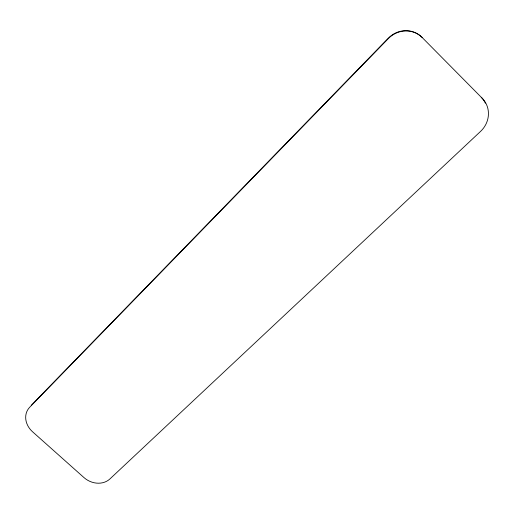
<?xml version="1.0" encoding="UTF-8"?>
<svg xmlns="http://www.w3.org/2000/svg" width="514" height="514" viewBox="0 0 514 514"><rect width="100%" height="100%" fill="white"/><g stroke="black" fill="none" stroke-linecap="round" stroke-linejoin="round"><path stroke-width="0.77" d="M481.245 97.3A24.152 22.796 -33.9 0 1 485.377 103.185M31.238 405.43A19.204 16.332 34.3 0 1 32.209 404.332L388.276 38.216A24.351 23.271 -50.8 0 1 421.994 37.323L482.145 98.168A24.364 22.989 -33.7 0 1 480.584 131.385L109.887 478.971A19.14 16.204 29.6 0 1 83.988 477.59L32.581 431.792A19.346 16.422 34.2 0 1 29.696 407.261L388.359 38.569A24.563 23.477 -50.7 0 1 422.373 37.67"/></g></svg>
